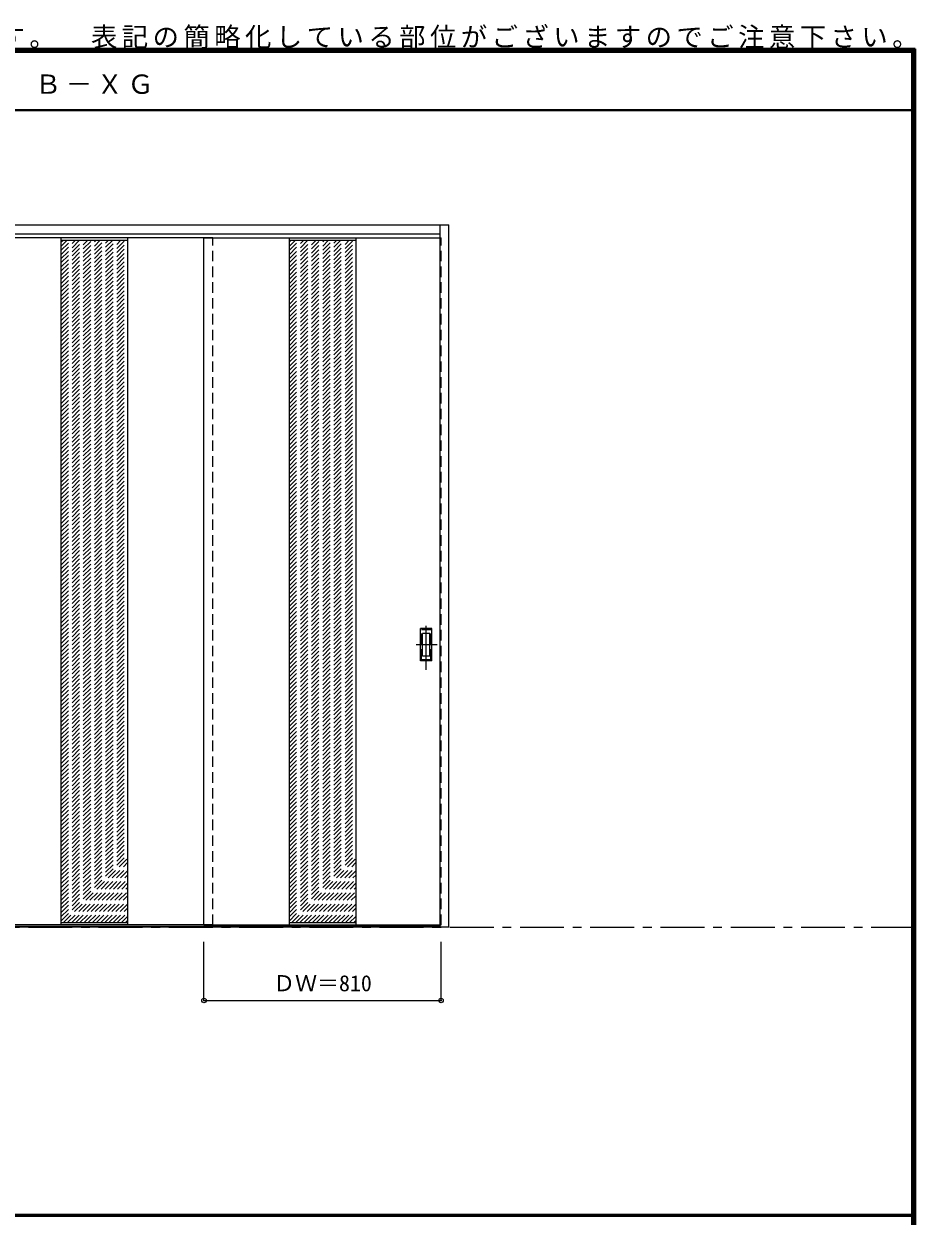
# Model space of a CAD drawing. Units: millimetres, scale not verified. Extents: x -6000 to 5700, y -4307 to 4260.
# Drawn here: x 2654 to 5700, y 186 to 4260 of the extents above; entities that cross this region are included whole.
import ezdxf
from ezdxf.enums import TextEntityAlignment as Align

# ---------------------------------------------------------------- set-up
doc = ezdxf.new("R2010")
doc.units = ezdxf.units.MM
doc.header["$LTSCALE"] = 30
doc.header["$PDMODE"] = 32
doc.header["$PDSIZE"] = 15
doc.linetypes.add('CHAIN1', pattern=[8, 5, -1, 1, -1])
doc.linetypes.add('DASHED1', pattern=[1.8, 1.2, -0.6])
for name, color, linetype, lineweight in [('0-1_通り芯', 7, 'CHAIN1', 18), ('0-2_扉', 3, 'Continuous', 25), ('0-4_枠', 3, 'Continuous', 25), ('0-6_引手', 7, 'Continuous', 18), ('0-A_文字', 7, 'Continuous', 18), ('0-B_寸法', 4, 'Continuous', 9), ('0-C_ハッチ', 4, 'DASHED1', 9), ('F-1_枠', 6, 'Continuous', 40)]:
    doc.layers.add(name, color=color, linetype=linetype, lineweight=lineweight)
doc.styles.add('ＭＳ ゴシック', font='')
doc.styles.get('ＭＳ ゴシック').set_extended_font_data('MS Gothic')

msp = doc.modelspace()

# ---------------------------------------------------------------- linework, layer by layer
at = {"layer": '0-1_通り芯'}
msp.add_line((-5490, 1173), (5690, 1173), dxfattribs=at)
at = {"layer": '0-2_扉'}
for p, q in [((3300, 3529), (2490, 3529)), ((2781, 3529), (2781, 1181)), ((3009, 3529), (3009, 1181)), ((3270, 3529), (4077, 3529)), ((3270, 1181), (3270, 3529)), ((3561, 3529), (3561, 1181)), ((3789, 3529), (3789, 1181)), ((3300, 1181), (2490, 1181)), ((3270, 1181), (4077, 1181)), ((3270, 1173), (3300, 1173))]:
    msp.add_line(p, q, dxfattribs=at)
at = {"layer": '0-2_扉', "color": 7, "lineweight": 18}
for p, q in [((2781, 3521), (3009, 3521)), ((3561, 3521), (3789, 3521)), ((2781, 1189), (3009, 1189)), ((3561, 1189), (3789, 1189))]:
    msp.add_line(p, q, dxfattribs=at)
at = {"layer": '0-2_扉', "color": 4, "linetype": 'DASHED1', "lineweight": 9}
for p, q in [((3300, 1181), (3300, 3529)), ((4077, 3529), (4080, 3529)), ((4080, 1181), (4080, 3529)), ((4077, 1181), (4080, 1181))]:
    msp.add_line(p, q, dxfattribs=at)
at = {"layer": '0-4_枠'}
for p, q in [((1683, 3573), (4107, 3573)), ((4077, 1173), (4077, 3573)), ((4107, 1173), (4107, 3573)), ((1713, 3543), (4077, 3543)), ((4077, 1176), (1713, 1176)), ((4077, 1173), (1713, 1173)), ((4107, 1173), (4077, 1173))]:
    msp.add_line(p, q, dxfattribs=at)
at = {"layer": '0-6_引手', "linetype": 'CHAIN1'}
for p, q in [((4029, 2053.27), (4029, 2224.12)), ((4067.07, 2138.5), (3994.56, 2138.5))]:
    msp.add_line(p, q, dxfattribs=at)
at = {"layer": '0-6_引手'}
for p, q in [((4048, 2193.5), (4010, 2193.5)), ((4010, 2083.5), (4010, 2193.5)), ((4041.5, 2177.5), (4016.5, 2177.5)), ((4016.5, 2099.5), (4016.5, 2177.5)), ((4041.5, 2099.5), (4041.5, 2177.5)), ((4048, 2083.5), (4048, 2193.5)), ((4048, 2083.5), (4010, 2083.5)), ((4041.5, 2099.5), (4016.5, 2099.5))]:
    msp.add_line(p, q, dxfattribs=at)
at = {"layer": '0-6_引手', "linetype": 'DASHED1'}
for p, q in [((4013, 2087.5), (4013, 2189.5)), ((4045, 2087.5), (4013, 2087.5))]:
    msp.add_line(p, q, dxfattribs=at)
msp.add_lwpolyline([(4045, 2087.5), (4045, 2189.5), (4013, 2189.5)], dxfattribs=at)
at = {"layer": '0-B_寸法'}
for p, q in [((3270, 923), (3270, 1123)), ((4080, 923), (4080, 1123)), ((3270, 923), (4080, 923))]:
    msp.add_line(p, q, dxfattribs=at)
at = {"layer": '0-B_寸法', "color": 7}
for p in [(3270, 923), (4080, 923)]:
    msp.add_point(p, dxfattribs=at)
at = {"layer": '0-C_ハッチ'}
for p, q in [((2781, 3301.64), (3000.36, 3521)), ((2781, 3315.79), (2986.21, 3521)), ((2781, 3329.93), (2972.07, 3521)), ((2781, 3344.07), (2957.93, 3521)), ((2781, 3358.21), (2943.79, 3521)), ((2781, 3372.35), (2929.65, 3521)), ((2781, 3386.5), (2915.5, 3521)), ((2781, 3400.64), (2901.36, 3521)), ((2781, 3414.78), (2887.22, 3521)), ((2781, 3428.92), (2873.08, 3521)), ((2781, 3443.06), (2858.93, 3521)), ((2781, 3457.21), (2844.79, 3521)), ((2781, 3471.35), (2830.65, 3521)), ((2781, 3485.49), (2816.51, 3521)), ((2781, 3499.63), (2802.37, 3521)), ((2781, 3513.78), (2788.22, 3521)), ((2781, 3287.5), (3009, 3515.5)), ((3561, 3301.64), (3780.36, 3521)), ((3561, 3315.79), (3766.21, 3521)), ((3561, 3329.93), (3752.07, 3521)), ((3561, 3344.07), (3737.93, 3521)), ((3561, 3358.21), (3723.79, 3521)), ((3561, 3372.35), (3709.65, 3521)), ((3561, 3386.5), (3695.5, 3521)), ((3561, 3400.64), (3681.36, 3521)), ((3561, 3414.78), (3667.22, 3521)), ((3561, 3428.92), (3653.08, 3521)), ((3561, 3443.06), (3638.93, 3521)), ((3561, 3457.21), (3624.79, 3521)), ((3561, 3471.35), (3610.65, 3521)), ((3561, 3485.49), (3596.51, 3521)), ((3561, 3499.63), (3582.37, 3521)), ((3561, 3513.78), (3568.22, 3521)), ((3561, 3287.5), (3789, 3515.5)), ((2781, 3273.36), (3009, 3501.36)), ((2781, 3259.22), (3009, 3487.22)), ((2781, 3245.07), (3009, 3473.07)), ((3561, 3273.36), (3789, 3501.36)), ((3561, 3259.22), (3789, 3487.22)), ((3561, 3245.07), (3789, 3473.07)), ((2781, 3230.93), (3009, 3458.93)), ((2781, 3216.79), (3009, 3444.79)), ((2781, 3202.65), (3009, 3430.65)), ((3561, 3230.93), (3789, 3458.93)), ((3561, 3216.79), (3789, 3444.79)), ((3561, 3202.65), (3789, 3430.65)), ((2781, 3188.51), (3009, 3416.51)), ((2781, 3174.36), (3009, 3402.36)), ((2781, 3160.22), (3009, 3388.22)), ((3561, 3188.51), (3789, 3416.51)), ((3561, 3174.36), (3789, 3402.36)), ((3561, 3160.22), (3789, 3388.22)), ((2781, 3146.08), (3009, 3374.08)), ((2781, 3131.94), (3009, 3359.94)), ((2781, 3117.8), (3009, 3345.8)), ((3561, 3146.08), (3789, 3374.08)), ((3561, 3131.94), (3789, 3359.94)), ((3561, 3117.8), (3789, 3345.8)), ((2781, 3103.65), (3009, 3331.65)), ((2781, 3089.51), (3009, 3317.51)), ((2781, 3075.37), (3009, 3303.37)), ((3561, 3103.65), (3789, 3331.65)), ((3561, 3089.51), (3789, 3317.51)), ((3561, 3075.37), (3789, 3303.37)), ((2781, 3061.23), (3009, 3289.23)), ((2781, 3047.08), (3009, 3275.08)), ((2781, 3032.94), (3009, 3260.94)), ((3561, 3061.23), (3789, 3289.23)), ((3561, 3047.08), (3789, 3275.08)), ((3561, 3032.94), (3789, 3260.94)), ((2781, 3018.8), (3009, 3246.8)), ((2781, 3004.66), (3009, 3232.66)), ((3561, 3018.8), (3789, 3246.8)), ((3561, 3004.66), (3789, 3232.66)), ((2781, 2990.52), (3009, 3218.52)), ((2781, 2976.37), (3009, 3204.37)), ((2781, 2962.23), (3009, 3190.23)), ((3561, 2990.52), (3789, 3218.52)), ((3561, 2976.37), (3789, 3204.37)), ((3561, 2962.23), (3789, 3190.23)), ((2781, 2948.09), (3009, 3176.09)), ((2781, 2933.95), (3009, 3161.95)), ((2781, 2919.81), (3009, 3147.81)), ((3561, 2948.09), (3789, 3176.09)), ((3561, 2933.95), (3789, 3161.95)), ((3561, 2919.81), (3789, 3147.81)), ((2781, 2905.66), (3009, 3133.66)), ((2781, 2891.52), (3009, 3119.52)), ((2781, 2877.38), (3009, 3105.38)), ((3561, 2905.66), (3789, 3133.66)), ((3561, 2891.52), (3789, 3119.52)), ((3561, 2877.38), (3789, 3105.38)), ((2781, 2863.24), (3009, 3091.24)), ((2781, 2849.09), (3009, 3077.09)), ((2781, 2834.95), (3009, 3062.95)), ((3561, 2863.24), (3789, 3091.24)), ((3561, 2849.09), (3789, 3077.09)), ((3561, 2834.95), (3789, 3062.95)), ((2781, 2820.81), (3009, 3048.81)), ((2781, 2806.67), (3009, 3034.67)), ((2781, 2792.53), (3009, 3020.53)), ((3561, 2820.81), (3789, 3048.81)), ((3561, 2806.67), (3789, 3034.67)), ((3561, 2792.53), (3789, 3020.53)), ((2781, 2778.38), (3009, 3006.38)), ((2781, 2764.24), (3009, 2992.24)), ((2781, 2750.1), (3009, 2978.1)), ((3561, 2778.38), (3789, 3006.38)), ((3561, 2764.24), (3789, 2992.24)), ((3561, 2750.1), (3789, 2978.1)), ((2781, 2735.96), (3009, 2963.96)), ((2781, 2721.82), (3009, 2949.82)), ((2781, 2707.67), (3009, 2935.67)), ((3561, 2735.96), (3789, 2963.96)), ((3561, 2721.82), (3789, 2949.82)), ((3561, 2707.67), (3789, 2935.67)), ((2781, 2693.53), (3009, 2921.53)), ((2781, 2679.39), (3009, 2907.39)), ((2781, 2665.25), (3009, 2893.25)), ((3561, 2693.53), (3789, 2921.53)), ((3561, 2679.39), (3789, 2907.39)), ((3561, 2665.25), (3789, 2893.25)), ((2781, 2651.11), (3009, 2879.11)), ((2781, 2636.96), (3009, 2864.96)), ((3561, 2651.11), (3789, 2879.11)), ((3561, 2636.96), (3789, 2864.96)), ((2781, 2622.82), (3009, 2850.82)), ((2781, 2608.68), (3009, 2836.68)), ((2781, 2594.54), (3009, 2822.54)), ((3561, 2622.82), (3789, 2850.82)), ((3561, 2608.68), (3789, 2836.68)), ((3561, 2594.54), (3789, 2822.54)), ((2781, 2580.39), (3009, 2808.39)), ((2781, 2566.25), (3009, 2794.25)), ((2781, 2552.11), (3009, 2780.11)), ((3561, 2580.39), (3789, 2808.39)), ((3561, 2566.25), (3789, 2794.25)), ((3561, 2552.11), (3789, 2780.11)), ((2781, 2537.97), (3009, 2765.97)), ((2781, 2523.83), (3009, 2751.83)), ((2781, 2509.68), (3009, 2737.68)), ((3561, 2537.97), (3789, 2765.97)), ((3561, 2523.83), (3789, 2751.83)), ((3561, 2509.68), (3789, 2737.68)), ((2781, 2495.54), (3009, 2723.54)), ((2781, 2481.4), (3009, 2709.4)), ((2781, 2467.26), (3009, 2695.26)), ((3561, 2495.54), (3789, 2723.54)), ((3561, 2481.4), (3789, 2709.4)), ((3561, 2467.26), (3789, 2695.26)), ((2781, 2453.12), (3009, 2681.12)), ((2781, 2438.97), (3009, 2666.97)), ((2781, 2424.83), (3009, 2652.83)), ((3561, 2453.12), (3789, 2681.12)), ((3561, 2438.97), (3789, 2666.97)), ((3561, 2424.83), (3789, 2652.83)), ((2781, 2410.69), (3009, 2638.69)), ((2781, 2396.55), (3009, 2624.55)), ((2781, 2382.4), (3009, 2610.4)), ((3561, 2410.69), (3789, 2638.69)), ((3561, 2396.55), (3789, 2624.55)), ((3561, 2382.4), (3789, 2610.4)), ((2781, 2368.26), (3009, 2596.26)), ((2781, 2354.12), (3009, 2582.12)), ((2781, 2339.98), (3009, 2567.98)), ((3561, 2368.26), (3789, 2596.26)), ((3561, 2354.12), (3789, 2582.12)), ((3561, 2339.98), (3789, 2567.98)), ((2781, 2325.84), (3009, 2553.84)), ((2781, 2311.69), (3009, 2539.69)), ((3561, 2325.84), (3789, 2553.84)), ((3561, 2311.69), (3789, 2539.69)), ((2781, 2297.55), (3009, 2525.55)), ((2781, 2283.41), (3009, 2511.41)), ((2781, 2269.27), (3009, 2497.27)), ((3561, 2297.55), (3789, 2525.55)), ((3561, 2283.41), (3789, 2511.41)), ((3561, 2269.27), (3789, 2497.27)), ((2781, 2255.13), (3009, 2483.13)), ((2781, 2240.98), (3009, 2468.98)), ((2781, 2226.84), (3009, 2454.84)), ((3561, 2255.13), (3789, 2483.13)), ((3561, 2240.98), (3789, 2468.98)), ((3561, 2226.84), (3789, 2454.84)), ((2781, 2212.7), (3009, 2440.7)), ((2781, 2198.56), (3009, 2426.56)), ((2781, 2184.41), (3009, 2412.41)), ((3561, 2212.7), (3789, 2440.7)), ((3561, 2198.56), (3789, 2426.56)), ((3561, 2184.41), (3789, 2412.41)), ((2781, 2170.27), (3009, 2398.27)), ((2781, 2156.13), (3009, 2384.13)), ((2781, 2141.99), (3009, 2369.99)), ((3561, 2170.27), (3789, 2398.27)), ((3561, 2156.13), (3789, 2384.13)), ((3561, 2141.99), (3789, 2369.99)), ((2781, 2127.85), (3009, 2355.85)), ((2781, 2113.7), (3009, 2341.7)), ((2781, 2099.56), (3009, 2327.56)), ((3561, 2127.85), (3789, 2355.85)), ((3561, 2113.7), (3789, 2341.7)), ((3561, 2099.56), (3789, 2327.56)), ((2781, 2085.42), (3009, 2313.42)), ((2781, 2071.28), (3009, 2299.28)), ((2781, 2057.14), (3009, 2285.14)), ((3561, 2085.42), (3789, 2313.42)), ((3561, 2071.28), (3789, 2299.28)), ((3561, 2057.14), (3789, 2285.14)), ((2781, 2042.99), (3009, 2270.99)), ((2781, 2028.85), (3009, 2256.85)), ((2781, 2014.71), (3009, 2242.71)), ((3561, 2042.99), (3789, 2270.99)), ((3561, 2028.85), (3789, 2256.85)), ((3561, 2014.71), (3789, 2242.71)), ((2781, 2000.57), (3009, 2228.57)), ((2781, 1986.42), (3009, 2214.42)), ((2781, 1972.28), (3009, 2200.28)), ((3561, 2000.57), (3789, 2228.57)), ((3561, 1986.42), (3789, 2214.42)), ((3561, 1972.28), (3789, 2200.28)), ((2781, 1958.14), (3009, 2186.14)), ((2781, 1944), (3009, 2172)), ((3561, 1958.14), (3789, 2186.14)), ((3561, 1944), (3789, 2172)), ((2781, 1929.86), (3009, 2157.86)), ((2781, 1915.71), (3009, 2143.71)), ((2781, 1901.57), (3009, 2129.57)), ((3561, 1929.86), (3789, 2157.86)), ((3561, 1915.71), (3789, 2143.71)), ((3561, 1901.57), (3789, 2129.57)), ((2781, 1887.43), (3009, 2115.43)), ((2781, 1873.29), (3009, 2101.29)), ((2781, 1859.15), (3009, 2087.15)), ((3561, 1887.43), (3789, 2115.43)), ((3561, 1873.29), (3789, 2101.29)), ((3561, 1859.15), (3789, 2087.15)), ((2781, 1845), (3009, 2073)), ((2781, 1830.86), (3009, 2058.86)), ((2781, 1816.72), (3009, 2044.72)), ((3561, 1845), (3789, 2073)), ((3561, 1830.86), (3789, 2058.86)), ((3561, 1816.72), (3789, 2044.72)), ((2781, 1802.58), (3009, 2030.58)), ((2781, 1788.43), (3009, 2016.43)), ((2781, 1774.29), (3009, 2002.29)), ((3561, 1802.58), (3789, 2030.58)), ((3561, 1788.43), (3789, 2016.43)), ((3561, 1774.29), (3789, 2002.29)), ((2781, 1760.15), (3009, 1988.15)), ((2781, 1746.01), (3009, 1974.01)), ((2781, 1731.87), (3009, 1959.87)), ((3561, 1760.15), (3789, 1988.15)), ((3561, 1746.01), (3789, 1974.01)), ((3561, 1731.87), (3789, 1959.87)), ((2781, 1717.72), (3009, 1945.72)), ((2781, 1703.58), (3009, 1931.58)), ((2781, 1689.44), (3009, 1917.44)), ((3561, 1717.72), (3789, 1945.72)), ((3561, 1703.58), (3789, 1931.58)), ((3561, 1689.44), (3789, 1917.44)), ((2781, 1675.3), (3009, 1903.3)), ((2781, 1661.16), (3009, 1889.16)), ((2781, 1647.01), (3009, 1875.01)), ((3561, 1675.3), (3789, 1903.3)), ((3561, 1661.16), (3789, 1889.16)), ((3561, 1647.01), (3789, 1875.01)), ((2781, 1632.87), (3009, 1860.87)), ((2781, 1618.73), (3009, 1846.73)), ((3561, 1632.87), (3789, 1860.87)), ((3561, 1618.73), (3789, 1846.73)), ((2781, 1604.59), (3009, 1832.59)), ((2781, 1590.44), (3009, 1818.44)), ((2781, 1576.3), (3009, 1804.3)), ((3561, 1604.59), (3789, 1832.59)), ((3561, 1590.44), (3789, 1818.44)), ((3561, 1576.3), (3789, 1804.3)), ((2781, 1562.16), (3009, 1790.16)), ((2781, 1548.02), (3009, 1776.02)), ((2781, 1533.88), (3009, 1761.88)), ((3561, 1562.16), (3789, 1790.16)), ((3561, 1548.02), (3789, 1776.02)), ((3561, 1533.88), (3789, 1761.88)), ((2781, 1519.73), (3009, 1747.73)), ((2781, 1505.59), (3009, 1733.59)), ((2781, 1491.45), (3009, 1719.45)), ((3561, 1519.73), (3789, 1747.73)), ((3561, 1505.59), (3789, 1733.59)), ((3561, 1491.45), (3789, 1719.45)), ((2781, 1477.31), (3009, 1705.31)), ((2781, 1463.17), (3009, 1691.17)), ((2781, 1449.02), (3009, 1677.02)), ((3561, 1477.31), (3789, 1705.31)), ((3561, 1463.17), (3789, 1691.17)), ((3561, 1449.02), (3789, 1677.02)), ((2781, 1434.88), (3009, 1662.88)), ((2781, 1420.74), (3009, 1648.74)), ((2781, 1406.6), (3009, 1634.6)), ((3561, 1434.88), (3789, 1662.88)), ((3561, 1420.74), (3789, 1648.74)), ((3561, 1406.6), (3789, 1634.6)), ((2781, 1392.45), (3009, 1620.45)), ((2781, 1378.31), (3009, 1606.31)), ((2781, 1364.17), (3009, 1592.17)), ((3561, 1392.45), (3789, 1620.45)), ((3561, 1378.31), (3789, 1606.31)), ((3561, 1364.17), (3789, 1592.17)), ((2781, 1350.03), (3009, 1578.03)), ((2781, 1335.89), (3009, 1563.89)), ((2781, 1321.74), (3009, 1549.74)), ((3561, 1350.03), (3789, 1578.03)), ((3561, 1335.89), (3789, 1563.89)), ((3561, 1321.74), (3789, 1549.74)), ((2781, 1307.6), (3009, 1535.6)), ((2781, 1293.46), (3009, 1521.46)), ((3561, 1307.6), (3789, 1535.6)), ((3561, 1293.46), (3789, 1521.46)), ((2781, 1279.32), (3009, 1507.32)), ((2781, 1265.18), (3009, 1493.18)), ((2781, 1251.03), (3009, 1479.03)), ((3561, 1279.32), (3789, 1507.32)), ((3561, 1265.18), (3789, 1493.18)), ((3561, 1251.03), (3789, 1479.03)), ((2781, 1236.89), (3009, 1464.89)), ((2781, 1222.75), (3009, 1450.75)), ((2781, 1208.61), (3009, 1436.61)), ((3561, 1236.89), (3789, 1464.89)), ((3561, 1222.75), (3789, 1450.75)), ((3561, 1208.61), (3789, 1436.61)), ((2781, 1194.47), (3009, 1422.47)), ((2789.68, 1189), (3009, 1408.32)), ((2803.82, 1189), (3009, 1394.18)), ((3561, 1194.47), (3789, 1422.47)), ((3569.68, 1189), (3789, 1408.32)), ((3583.82, 1189), (3789, 1394.18)), ((2817.96, 1189), (3009, 1380.04)), ((2832.1, 1189), (3009, 1365.9)), ((2846.24, 1189), (3009, 1351.75)), ((3597.96, 1189), (3789, 1380.04)), ((3612.1, 1189), (3789, 1365.9)), ((3626.24, 1189), (3789, 1351.75)), ((2860.39, 1189), (3009, 1337.61)), ((2874.53, 1189), (3009, 1323.47)), ((2888.67, 1189), (3009, 1309.33)), ((3640.39, 1189), (3789, 1337.61)), ((3654.53, 1189), (3789, 1323.47)), ((3668.67, 1189), (3789, 1309.33)), ((2902.81, 1189), (3009, 1295.19)), ((2916.96, 1189), (3009, 1281.04)), ((2931.1, 1189), (3009, 1266.9)), ((3682.81, 1189), (3789, 1295.19)), ((3696.96, 1189), (3789, 1281.04)), ((3711.1, 1189), (3789, 1266.9)), ((2945.24, 1189), (3009, 1252.76)), ((2959.38, 1189), (3009, 1238.62)), ((2973.52, 1189), (3009, 1224.48)), ((3725.24, 1189), (3789, 1252.76)), ((3739.38, 1189), (3789, 1238.62)), ((3753.52, 1189), (3789, 1224.48)), ((2987.67, 1189), (3009, 1210.33)), ((3001.81, 1189), (3009, 1196.19)), ((3767.67, 1189), (3789, 1210.33)), ((3781.81, 1189), (3789, 1196.19))]:
    msp.add_line(p, q, dxfattribs=at)
at = {"layer": 'F-1_枠'}
for p, q in [((-6000, 4175), (5700, 4175)), ((-6000, 4170), (5700, 4170)), ((-6000, 4165), (5700, 4165)), ((5690, 4175), (5690, -4205)), ((5695, 4175), (5695, -4205)), ((5700, 4175), (5700, -4205)), ((-6000, 3965), (5700, 3965)), ((-6000, 190.5), (5700, 190.5)), ((-6000, 187.5), (5700, 187.5))]:
    msp.add_line(p, q, dxfattribs=at)

# ---------------------------------------------------------------- texts
at = {"layer": '0-A_文字', "char_height": 65.98, "attachment_point": 7, "style": 'ＭＳ ゴシック'}
for s, insert in [('\\T1.17;※本図は意匠確認用です。\u3000表記の簡略化している部位がございますのでご注意下さい。', (1515, 4175)), ('\\T1.17;Ｂ－ＸＧ', (2692.5, 4020))]:
    msp.add_mtext(s, dxfattribs=dict(at, insert=insert))
at = {"layer": '0-B_寸法', "color": 7, "style": 'ＭＳ ゴシック'}
msp.add_text('ＤＷ＝810', height=54.99, dxfattribs=at).set_placement((3506.25, 938), align=Align.BOTTOM_LEFT)

doc.saveas('drawing.dxf')
